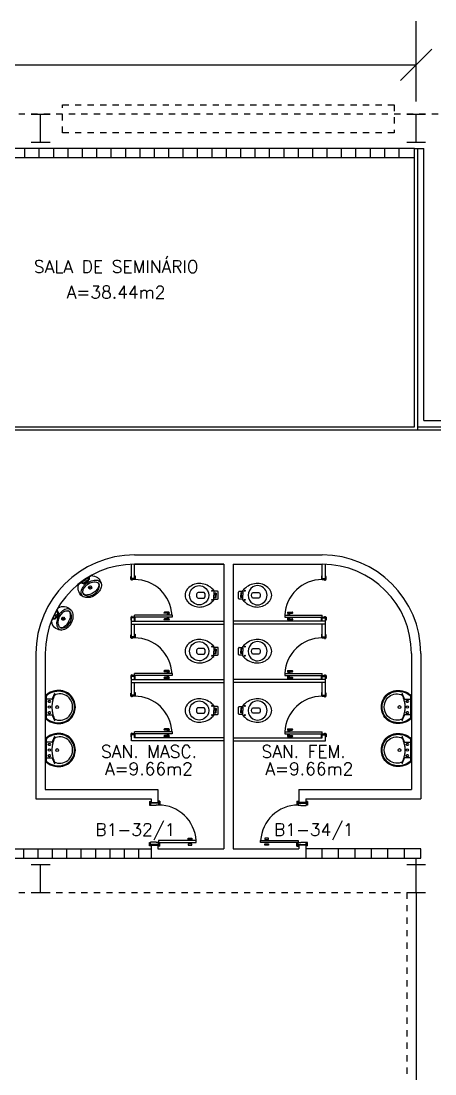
# Model space of a CAD drawing. Extents: x -34.7 to 45.3, y 55.4 to 100.8.
# Drawn here: x 2.77 to 9.39, y 78.12 to 94.96 of the extents above; entities that cross this region are included whole.
import ezdxf

# ---------------------------------------------------------------- set-up
doc = ezdxf.new("R2010")
doc.units = 0
doc.header["$LTSCALE"] = 0.01
doc.header["$MEASUREMENT"] = 0
doc.header["$PDMODE"] = 34
for name, pattern in [('DASHDOT', [1, 0.5, -0.25, 0, -0.25]), ('DASHED', [0.75, 0.5, -0.25]), ('HIDDEN', [0.375, 0.25, -0.125])]:
    doc.linetypes.add(name, pattern=pattern)
doc.layers.get('0').update_dxf_attribs({"linetype": 'CONTINUOUS'})
doc.layers.get('Defpoints').update_dxf_attribs({"linetype": 'CONTINUOUS'})
for name, color, linetype in [('1', 1, 'CONTINUOUS'), ('2', 2, 'CONTINUOUS'), ('3', 2, 'CONTINUOUS'), ('6', 2, 'CONTINUOUS'), ('ALV', 2, 'CONTINUOUS'), ('AREA', 2, 'CONTINUOUS'), ('ENDEREÇO_NOVO', 2, 'CONTINUOUS'), ('MACANETA', 2, 'CONTINUOUS'), ('MARCO', 2, 'CONTINUOUS'), ('MOB-WC', 2, 'CONTINUOUS'), ('PC', 2, 'CONTINUOUS'), ('PORTA', 2, 'CONTINUOUS'), ('PROJ', 1, 'HIDDEN'), ('TEXTO', 2, 'CONTINUOUS')]:
    doc.layers.add(name, color=color, linetype=linetype)
doc.styles.add('UNB-100', font='simplex.shx', dxfattribs={"height": 0.2})
doc.styles.add('UNB1-100', font='simplex.shx', dxfattribs={"height": 0.3})
doc.dimstyles.new('1-600', dxfattribs={"dimtxt": 0.3, "dimasz": 0.5, "dimexe": 0.7, "dimexo": 0.2, "dimgap": 0.2, "dimtad": 1, "dimdec": 0, "dimzin": 4, "dimdsep": 46, "dimlunit": 6, "dimtxsty": 'UNB1-100', "dimblk": 'OBLIQUE', "dimcen": 0, "dimclrd": 2, "dimclre": 2, "dimclrt": 2, "dimadec": 0, "dimazin": 0, "dimtfac": 1, "dimtdec": 0, "dimtmove": 2, "dimatfit": 3, "dimldrblk": 'NONE', "dimfxl": 0, "dimtolj": 1, "dimtzin": 0, "dimarcsym": 0})

# ---------------------------------------------------------------- blocks, each defined once
blk = doc.blocks.new('PILAR')
at = {"layer": 'ALV'}
for p, q in [((-0.15, 0.225), (0.15, 0.225)), ((0, 0.225), (0, -0.225)), ((-0.15, -0.225), (0.15, -0.225))]:
    blk.add_line(p, q, dxfattribs=at)
blk = doc.blocks.new('MACANETA')
at = {"layer": 'MACANETA'}
for p, q in [((-0.077, 0.052), (-0.077, 0.12)), ((-0.059, 0.052), (-0.059, 0.12)), ((-0.059, 0.075), (-0.036, 0.075)), ((-0.059, 0.052), (-0.036, 0.052)), ((-0.036, 0.044), (-0.036, 0.084)), ((-0.036, 0.084), (-0.03, 0.084)), ((-0.036, 0.044), (-0.03, 0.044)), ((0.006, 0.084), (0, 0.084)), ((0.006, 0.044), (0, 0.044)), ((0.006, 0.044), (0.006, 0.084)), ((0.029, 0.075), (0.006, 0.075)), ((0.029, 0.052), (0.006, 0.052)), ((0.029, 0.052), (0.029, 0.12)), ((0.047, 0.052), (0.047, 0.12))]:
    blk.add_line(p, q, dxfattribs=at)
for centre, start, end in [((-0.068, 0.12), 90, 180), ((-0.068, 0.052), 180, 270), ((-0.068, 0.12), 0, 90), ((-0.068, 0.052), 270, 0), ((0.038, 0.12), 90, 180), ((0.038, 0.052), 180, 270), ((0.038, 0.12), 0, 90), ((0.038, 0.052), 270, 0)]:
    blk.add_arc(centre, 0.00874, start, end, dxfattribs=at)
blk = doc.blocks.new('_Oblique')
at = {"color": 0, "linetype": 'ByBlock', "lineweight": -2}
blk.add_line((-0.5, -0.5), (0.5, 0.5), dxfattribs=at)
blk = doc.blocks.new('*D17')
at = {"layer": 'AREA', "color": 2, "lineweight": -2}
for p, q in [((-14.915, 93.673), (-14.915, 94.962)), ((9.085, 93.673), (9.085, 94.962)), ((-14.915, 94.262), (9.085, 94.262))]:
    blk.add_line(p, q, dxfattribs=at)
at = {"layer": 'Defpoints', "color": 0}
for p in [(9.085, 94.262), (-14.915, 93.473), (9.085, 93.473)]:
    blk.add_point(p, dxfattribs=at)
at = {"layer": 'AREA', "color": 2, "lineweight": -2, "xscale": 0.5, "yscale": 0.5, "zscale": 0.5, "rotation": 180}
blk.add_blockref('_Oblique', (-14.915, 94.262), dxfattribs=at)
at = {"layer": 'AREA', "color": 2, "lineweight": -2, "xscale": 0.5, "yscale": 0.5, "zscale": 0.5}
blk.add_blockref('_Oblique', (9.085, 94.262), dxfattribs=at)
at = {"layer": 'AREA', "color": 2, "insert": (-2.915, 94.612), "char_height": 0.3, "attachment_point": 5, "style": 'UNB1-100'}
blk.add_mtext('\\A1;CIFMC', dxfattribs=at)
blk = doc.blocks.new('_NONE')
at = {"color": 0, "linetype": 'ByBlock'}
blk.add_circle((0, 0), 0.25, dxfattribs=at)

msp = doc.modelspace()

# ---------------------------------------------------------------- linework, layer by layer
msp.add_line((6.01, 84.881), (6.01, 84.881))
at = {"color": 1}
for points in [[(3.64, 83.99, 0.108162), (3.616, 84.102, 0.130345), (3.54, 84.2, 0.098496), (3.44, 84.247, 0.106524), (3.31, 84.25, 0.056129), (3.24, 84.227, 0.077465), (3.165, 84.175, 0.260144), (3.16, 84.165), (3.16, 83.99), (3.16, 83.815, 0.260144), (3.165, 83.805, 0.077465), (3.24, 83.754, 0.056129), (3.31, 83.731, 0.106524), (3.44, 83.734, 0.098496), (3.54, 83.781, 0.130345), (3.616, 83.879, 0.108162)], [(3.595, 83.99, 0.185962), (3.54, 84.137, 0.148743), (3.44, 84.196, 0.142138), (3.328, 84.19, 0.114165), (3.313, 84.182, 0.094603), (3.303, 84.169, 0.04407), (3.294, 84.147, 0.029789), (3.279, 84.1, 0.032251), (3.268, 84.04, 0.033186), (3.265, 83.99, 0.033186), (3.268, 83.94, 0.032251), (3.279, 83.88, 0.029789), (3.294, 83.833, 0.04407), (3.303, 83.811, 0.094603), (3.313, 83.798, 0.114165), (3.328, 83.79, 0.142138), (3.44, 83.785, 0.148743), (3.54, 83.844, 0.185962)], [(8.53, 83.99, -0.108162), (8.554, 84.102, -0.130345), (8.63, 84.2, -0.098496), (8.73, 84.247, -0.106524), (8.86, 84.25, -0.056129), (8.93, 84.227, -0.077465), (9.006, 84.175, -0.260144), (9.01, 84.165), (9.01, 83.99), (9.01, 83.815, -0.260144), (9.006, 83.805, -0.077465), (8.93, 83.754, -0.056129), (8.86, 83.731, -0.106524), (8.73, 83.734, -0.098496), (8.63, 83.781, -0.130345), (8.554, 83.879, -0.108162)], [(8.575, 83.99, -0.185962), (8.63, 84.137, -0.148743), (8.73, 84.196, -0.142138), (8.842, 84.19, -0.114165), (8.858, 84.182, -0.094603), (8.868, 84.169, -0.04407), (8.876, 84.147, -0.029789), (8.891, 84.1, -0.032251), (8.902, 84.04, -0.033186), (8.905, 83.99, -0.033186), (8.902, 83.94, -0.032251), (8.891, 83.88, -0.029789), (8.876, 83.833, -0.04407), (8.868, 83.811, -0.094603), (8.858, 83.798, -0.114165), (8.842, 83.79, -0.142138), (8.73, 83.785, -0.148743), (8.63, 83.844, -0.185962)], [(3.64, 83.302, 0.108162), (3.616, 83.414, 0.130345), (3.54, 83.512, 0.098496), (3.44, 83.559, 0.106524), (3.31, 83.562, 0.056129), (3.24, 83.539, 0.077465), (3.165, 83.487, 0.260144), (3.16, 83.477), (3.16, 83.302), (3.16, 83.127, 0.260144), (3.165, 83.117, 0.077465), (3.24, 83.066, 0.056129), (3.31, 83.043, 0.106524), (3.44, 83.046, 0.098496), (3.54, 83.093, 0.130345), (3.616, 83.191, 0.108162)], [(8.53, 83.302, -0.108162), (8.554, 83.414, -0.130345), (8.63, 83.512, -0.098496), (8.73, 83.559, -0.106524), (8.86, 83.562, -0.056129), (8.93, 83.539, -0.077465), (9.006, 83.487, -0.260144), (9.01, 83.477), (9.01, 83.302), (9.01, 83.127, -0.260144), (9.006, 83.117, -0.077465), (8.93, 83.066, -0.056129), (8.86, 83.043, -0.106524), (8.73, 83.046, -0.098496), (8.63, 83.093, -0.130345), (8.554, 83.191, -0.108162)], [(3.595, 83.302, 0.185962), (3.54, 83.449, 0.148743), (3.44, 83.508, 0.142138), (3.328, 83.502, 0.114165), (3.313, 83.494, 0.094603), (3.303, 83.481, 0.04407), (3.294, 83.459, 0.029789), (3.279, 83.412, 0.032251), (3.268, 83.352, 0.033186), (3.265, 83.302, 0.033186), (3.268, 83.252, 0.032251), (3.279, 83.192, 0.029789), (3.294, 83.145, 0.04407), (3.303, 83.123, 0.094603), (3.313, 83.11, 0.114165), (3.328, 83.102, 0.142138), (3.44, 83.097, 0.148743), (3.54, 83.156, 0.185962)], [(8.575, 83.302, -0.185962), (8.63, 83.449, -0.148743), (8.73, 83.508, -0.142138), (8.842, 83.502, -0.114165), (8.858, 83.494, -0.094603), (8.868, 83.481, -0.04407), (8.876, 83.459, -0.029789), (8.891, 83.412, -0.032251), (8.902, 83.352, -0.033186), (8.905, 83.302, -0.033186), (8.902, 83.252, -0.032251), (8.891, 83.192, -0.029789), (8.876, 83.145, -0.04407), (8.868, 83.123, -0.094603), (8.858, 83.11, -0.114165), (8.842, 83.102, -0.142138), (8.73, 83.097, -0.148743), (8.63, 83.156, -0.185962)]]:
    msp.add_lwpolyline(points, format="xyb", close=True, dxfattribs=at)
at = {"color": 1, "linetype": 'HIDDEN'}
for centre in [(3.225, 84.08), (8.945, 84.08), (3.225, 83.9), (8.945, 83.9), (3.225, 83.392), (8.945, 83.392), (3.225, 83.212), (8.945, 83.212)]:
    msp.add_circle(centre, 0.0175, dxfattribs=at)
at = {"color": 1}
for centre in [(3.225, 83.99), (8.945, 83.99), (3.225, 83.302), (8.945, 83.302)]:
    msp.add_circle(centre, 0.0175, dxfattribs=at)
at = {"layer": '1'}
for p, q in [((9.11, 92.923), (9.21, 92.923)), ((9.21, 88.573), (9.21, 92.923)), ((9.21, 88.573), (14.96, 88.573)), ((9.085, 81.473), (9.085, 81.573))]:
    msp.add_line(p, q, dxfattribs=at)
at = {"layer": '2'}
for p, q in [((9.11, 88.473), (15.06, 88.473)), ((9.11, 88.423), (15.06, 88.423)), ((9.085, 81.023), (9.085, 75.098))]:
    msp.add_line(p, q, dxfattribs=at)
at = {"layer": '3'}
for p, q in [((9.06, 92.923), (0.01, 92.923)), ((2.834, 92.773), (2.834, 92.923)), ((3.064, 92.773), (3.064, 92.923)), ((3.294, 92.773), (3.294, 92.923)), ((3.524, 92.773), (3.524, 92.923)), ((3.754, 92.773), (3.754, 92.923)), ((3.984, 92.773), (3.984, 92.923)), ((4.214, 92.773), (4.214, 92.923)), ((4.444, 92.773), (4.444, 92.923)), ((4.674, 92.773), (4.674, 92.923)), ((4.904, 92.773), (4.904, 92.923)), ((5.134, 92.773), (5.134, 92.923)), ((5.364, 92.773), (5.364, 92.923)), ((5.594, 92.773), (5.594, 92.923)), ((5.824, 92.773), (5.824, 92.923)), ((6.054, 92.773), (6.054, 92.923)), ((6.284, 92.773), (6.284, 92.923)), ((6.514, 92.773), (6.514, 92.923)), ((6.744, 92.773), (6.744, 92.923)), ((6.974, 92.773), (6.974, 92.923)), ((7.204, 92.773), (7.204, 92.923)), ((7.434, 92.773), (7.434, 92.923)), ((7.664, 92.773), (7.664, 92.923)), ((7.894, 92.773), (7.894, 92.923)), ((8.124, 92.773), (8.124, 92.923)), ((8.354, 92.773), (8.354, 92.923)), ((8.584, 92.773), (8.584, 92.923)), ((8.814, 92.773), (8.814, 92.923)), ((9.06, 88.473), (9.06, 92.923)), ((9.06, 92.923), (9.11, 92.923)), ((9.11, 88.473), (9.11, 92.923)), ((9.06, 92.773), (0.16, 92.773)), ((9.11, 88.423), (9.11, 91.898)), ((9.06, 88.473), (9.06, 91.402)), ((1.14, 88.473), (9.06, 88.473)), ((1.14, 88.423), (9.11, 88.423)), ((4.535, 86.045), (4.535, 86.273)), ((4.585, 86.045), (4.585, 86.273)), ((7.585, 86.045), (7.585, 86.273)), ((7.635, 86.045), (7.635, 86.273)), ((4.535, 85.111), (4.535, 85.415)), ((7.635, 85.111), (7.635, 85.415)), ((4.535, 85.365), (6.01, 85.365)), ((4.535, 85.315), (6.01, 85.315)), ((4.585, 85.111), (4.585, 85.315)), ((7.635, 85.365), (6.16, 85.365)), ((7.635, 85.315), (6.16, 85.315)), ((7.585, 85.111), (7.585, 85.315)), ((4.535, 84.178), (4.535, 84.481)), ((4.535, 84.431), (6.01, 84.431)), ((4.535, 84.381), (6.01, 84.381)), ((4.585, 84.178), (4.585, 84.381)), ((7.635, 84.431), (6.16, 84.431)), ((7.635, 84.381), (6.16, 84.381)), ((7.585, 84.178), (7.585, 84.381)), ((7.635, 84.178), (7.635, 84.481)), ((4.823, 82.478), (4.843, 82.478)), ((4.823, 82.478), (4.823, 82.423)), ((4.823, 82.423), (4.843, 82.423)), ((4.843, 82.478), (4.843, 82.418)), ((4.843, 82.478), (4.843, 82.418)), ((4.97, 82.453), (4.843, 82.453)), ((4.885, 82.418), (4.843, 82.418)), ((4.93, 82.418), (4.885, 82.418)), ((4.97, 82.423), (4.93, 82.423)), ((4.93, 82.423), (4.93, 82.418)), ((4.97, 82.483), (4.97, 82.423)), ((4.99, 82.483), (4.97, 82.483)), ((4.99, 82.428), (4.97, 82.428)), ((4.99, 82.483), (4.99, 82.428)), ((7.18, 82.483), (7.18, 82.428)), ((7.18, 82.483), (7.2, 82.483)), ((7.18, 82.428), (7.2, 82.428)), ((7.2, 82.483), (7.2, 82.423)), ((7.2, 82.453), (7.327, 82.453)), ((7.2, 82.423), (7.24, 82.423)), ((7.24, 82.423), (7.24, 82.418)), ((7.24, 82.418), (7.285, 82.418)), ((7.285, 82.418), (7.327, 82.418)), ((7.327, 82.478), (7.327, 82.418)), ((7.327, 82.478), (7.327, 82.418)), ((7.347, 82.478), (7.327, 82.478)), ((7.347, 82.423), (7.327, 82.423)), ((7.347, 82.478), (7.347, 82.423)), ((5.57, 81.853), (4.97, 81.853)), ((4.97, 81.853), (4.97, 81.823)), ((5.445, 81.895), (5.5, 81.895)), ((5.445, 81.872), (5.445, 81.895)), ((5.5, 81.872), (5.445, 81.872)), ((5.5, 81.895), (5.5, 81.872)), ((5.57, 81.823), (5.57, 81.853)), ((6.6, 81.853), (7.2, 81.853)), ((6.6, 81.823), (6.6, 81.853)), ((6.67, 81.895), (6.67, 81.872)), ((6.725, 81.895), (6.67, 81.895)), ((6.67, 81.872), (6.725, 81.872)), ((6.725, 81.872), (6.725, 81.895)), ((7.2, 81.853), (7.2, 81.823)), ((-32.84, 81.723), (4.85, 81.723)), ((2.81, 81.723), (2.81, 81.573)), ((3.04, 81.723), (3.04, 81.573)), ((3.27, 81.723), (3.27, 81.573)), ((3.5, 81.723), (3.5, 81.573)), ((3.73, 81.723), (3.73, 81.573)), ((3.96, 81.723), (3.96, 81.573)), ((4.19, 81.723), (4.19, 81.573)), ((4.42, 81.723), (4.42, 81.573)), ((4.65, 81.723), (4.65, 81.573)), ((4.823, 81.768), (4.823, 81.823)), ((4.823, 81.823), (4.843, 81.823)), ((4.843, 81.768), (4.823, 81.768)), ((4.843, 81.768), (4.843, 81.828)), ((4.885, 81.828), (4.843, 81.828)), ((4.97, 81.793), (4.843, 81.793)), ((4.93, 81.828), (4.885, 81.828)), ((4.93, 81.823), (4.93, 81.828)), ((4.97, 81.823), (4.93, 81.823)), ((4.97, 81.823), (5.57, 81.823)), ((4.97, 81.763), (4.97, 81.823)), ((4.99, 81.818), (4.97, 81.818)), ((4.99, 81.763), (4.97, 81.763)), ((4.99, 81.763), (4.99, 81.818)), ((5.445, 81.804), (5.445, 81.781)), ((5.5, 81.804), (5.445, 81.804)), ((5.445, 81.781), (5.5, 81.781)), ((5.5, 81.781), (5.5, 81.804)), ((7.2, 81.823), (6.6, 81.823)), ((6.67, 81.781), (6.67, 81.804)), ((6.67, 81.804), (6.725, 81.804)), ((6.725, 81.781), (6.67, 81.781)), ((6.725, 81.804), (6.725, 81.781)), ((7.18, 81.818), (7.2, 81.818)), ((7.18, 81.763), (7.18, 81.818)), ((7.18, 81.763), (7.2, 81.763)), ((7.2, 81.763), (7.2, 81.823)), ((7.2, 81.823), (7.24, 81.823)), ((7.2, 81.793), (7.327, 81.793)), ((7.24, 81.823), (7.24, 81.828)), ((7.24, 81.828), (7.285, 81.828)), ((7.285, 81.828), (7.327, 81.828)), ((9.16, 81.723), (7.32, 81.723)), ((7.327, 81.768), (7.327, 81.828)), ((7.347, 81.823), (7.327, 81.823)), ((7.347, 81.768), (7.327, 81.768)), ((7.347, 81.768), (7.347, 81.823)), ((7.583, 81.573), (7.583, 81.723)), ((7.846, 81.573), (7.846, 81.723)), ((8.109, 81.573), (8.109, 81.723)), ((8.372, 81.573), (8.372, 81.723)), ((8.634, 81.573), (8.634, 81.723)), ((8.897, 81.573), (8.897, 81.723)), ((9.16, 81.573), (9.16, 81.723)), ((-32.84, 81.573), (4.85, 81.573)), ((7.32, 81.573), (9.16, 81.573))]:
    msp.add_line(p, q, dxfattribs=at)
at = {"layer": '3', "color": 2}
for p, q in [((4.585, 86.045), (4.535, 86.045)), ((7.585, 86.045), (7.635, 86.045)), ((4.585, 85.415), (4.535, 85.415)), ((4.585, 85.365), (4.585, 85.415)), ((7.585, 85.365), (7.585, 85.415)), ((7.585, 85.415), (7.635, 85.415)), ((4.585, 85.111), (4.535, 85.111)), ((7.585, 85.111), (7.635, 85.111)), ((4.585, 84.481), (4.535, 84.481)), ((4.585, 84.431), (4.585, 84.481)), ((7.585, 84.431), (7.585, 84.481)), ((7.585, 84.481), (7.635, 84.481)), ((4.585, 84.178), (4.535, 84.178)), ((7.585, 84.178), (7.635, 84.178)), ((4.585, 83.548), (4.535, 83.548)), ((4.535, 83.448), (4.535, 83.548)), ((4.585, 83.498), (4.585, 83.548)), ((7.585, 83.498), (7.585, 83.548)), ((7.585, 83.548), (7.635, 83.548)), ((7.635, 83.448), (7.635, 83.548))]:
    msp.add_line(p, q, dxfattribs=at)
at = {"layer": '3', "color": 1}
for p, q in [((3.264, 84.116), (3.175, 84.116)), ((8.906, 84.116), (8.995, 84.116)), ((3.175, 83.865), (3.264, 83.865)), ((8.995, 83.865), (8.906, 83.865)), ((3.264, 83.428), (3.175, 83.428)), ((8.906, 83.428), (8.995, 83.428)), ((3.175, 83.177), (3.264, 83.177)), ((8.995, 83.177), (8.906, 83.177))]:
    msp.add_line(p, q, dxfattribs=at)
for points in [[(3.627, 83.99, 0.108329), (3.604, 84.096, 0.130418), (3.532, 84.189, 0.098355), (3.437, 84.234, 0.106392), (3.313, 84.237, 0.055971), (3.246, 84.215, 0.069473), (3.18, 84.172, 0.21084), (3.175, 84.16), (3.175, 83.99), (3.175, 83.82, 0.21084), (3.18, 83.809, 0.069473), (3.246, 83.765, 0.055971), (3.313, 83.743, 0.106392), (3.437, 83.746, 0.098355), (3.532, 83.791, 0.130418), (3.604, 83.884, 0.108329), (3.627, 83.99)], [(8.543, 83.99, -0.108329), (8.566, 84.096, -0.130418), (8.638, 84.189, -0.098355), (8.733, 84.234, -0.106392), (8.858, 84.237, -0.055971), (8.925, 84.215, -0.069473), (8.99, 84.172, -0.21084), (8.995, 84.16), (8.995, 83.99), (8.995, 83.82, -0.21084), (8.99, 83.809, -0.069473), (8.925, 83.765, -0.055971), (8.858, 83.743, -0.106392), (8.733, 83.746, -0.098355), (8.638, 83.791, -0.130418), (8.566, 83.884, -0.108329), (8.543, 83.99)], [(3.627, 83.302, 0.108329), (3.604, 83.408, 0.130418), (3.532, 83.501, 0.098355), (3.437, 83.546, 0.106392), (3.313, 83.549, 0.055971), (3.246, 83.527, 0.069473), (3.18, 83.484, 0.21084), (3.175, 83.472), (3.175, 83.302), (3.175, 83.132, 0.21084), (3.18, 83.121, 0.069473), (3.246, 83.077, 0.055971), (3.313, 83.055, 0.106392), (3.437, 83.058, 0.098355), (3.532, 83.103, 0.130418), (3.604, 83.196, 0.108329), (3.627, 83.302)], [(8.543, 83.302, -0.108329), (8.566, 83.408, -0.130418), (8.638, 83.501, -0.098355), (8.733, 83.546, -0.106392), (8.858, 83.549, -0.055971), (8.925, 83.527, -0.069473), (8.99, 83.484, -0.21084), (8.995, 83.472), (8.995, 83.302), (8.995, 83.132, -0.21084), (8.99, 83.121, -0.069473), (8.925, 83.077, -0.055971), (8.858, 83.055, -0.106392), (8.733, 83.058, -0.098355), (8.638, 83.103, -0.130418), (8.566, 83.196, -0.108329), (8.543, 83.302)]]:
    msp.add_lwpolyline(points, format="xyb", dxfattribs=at)
for centre in [(3.35, 83.99), (8.82, 83.99), (3.35, 83.302), (8.82, 83.302)]:
    msp.add_circle(centre, 0.0225, dxfattribs=at)
for centre, radius, start, end in [((4.041, 83.826), 0.825, 153.0466, 155.3613), ((3.327, 84.19), 0.0238, 125.9292, 154.4596), ((8.843, 84.19), 0.0238, 25.5404, 54.0708), ((8.129, 83.826), 0.825, 24.6387, 26.9534), ((3.263, 84.126), 0.0107, 275.7666, 338.7082), ((4.103, 83.834), 0.879, 157.5173, 160.8497), ((8.067, 83.834), 0.879, 19.1503, 22.4827), ((8.907, 84.126), 0.0107, 201.2918, 264.2334), ((3.263, 83.854), 0.0107, 21.2918, 84.2334), ((8.907, 83.854), 0.0107, 95.7666, 158.7082), ((4.103, 84.146), 0.879, 199.1503, 202.4827), ((4.041, 84.154), 0.825, 204.6387, 206.9534), ((3.327, 83.79), 0.0238, 205.5404, 234.0708), ((8.843, 83.79), 0.0238, 305.9292, 334.4596), ((8.129, 84.154), 0.825, 333.0466, 335.3613), ((8.067, 84.146), 0.879, 337.5173, 340.8497), ((3.263, 83.438), 0.0107, 275.7666, 338.7082), ((4.103, 83.146), 0.879, 157.5173, 160.8497), ((4.041, 83.138), 0.825, 153.0466, 155.3613), ((3.327, 83.502), 0.0238, 125.9292, 154.4596), ((8.843, 83.502), 0.0238, 25.5404, 54.0708), ((8.129, 83.138), 0.825, 24.6387, 26.9534), ((8.067, 83.146), 0.879, 19.1503, 22.4827), ((8.907, 83.438), 0.0107, 201.2918, 264.2334), ((3.263, 83.166), 0.0107, 21.2918, 84.2334), ((4.103, 83.458), 0.879, 199.1503, 202.4827), ((4.041, 83.466), 0.825, 204.6387, 206.9534), ((3.327, 83.102), 0.0238, 205.5404, 234.0708), ((8.843, 83.102), 0.0238, 305.9292, 334.4596), ((8.129, 83.466), 0.825, 333.0466, 335.3613), ((8.067, 83.458), 0.879, 337.5173, 340.8497), ((8.907, 83.166), 0.0107, 95.7666, 158.7082)]:
    msp.add_arc(centre, radius, start, end, dxfattribs=at)
at = {"layer": '6'}
for p, q in [((4.585, 86.423), (7.585, 86.423)), ((4.585, 86.273), (6.01, 86.273)), ((6.01, 86.273), (4.585, 86.273)), ((6.01, 86.273), (6.01, 81.723)), ((6.16, 86.273), (7.585, 86.273)), ((6.16, 86.273), (6.16, 81.723)), ((3.01, 84.848), (3.01, 82.523)), ((3.16, 84.848), (3.16, 82.673)), ((9.01, 84.848), (9.01, 82.673)), ((9.16, 84.848), (9.16, 82.523)), ((6.01, 83.448), (4.535, 83.448)), ((6.01, 83.498), (4.585, 83.498)), ((6.16, 83.498), (7.585, 83.498)), ((6.16, 83.448), (7.635, 83.448)), ((3.01, 82.523), (4.85, 82.523)), ((3.16, 82.673), (4.96, 82.673)), ((4.85, 82.523), (4.85, 82.463)), ((4.96, 82.673), (4.96, 82.463)), ((7.21, 82.673), (7.21, 82.463)), ((7.21, 82.673), (9.01, 82.673)), ((7.32, 82.523), (7.32, 82.463)), ((7.32, 82.523), (9.16, 82.523)), ((4.85, 82.463), (4.96, 82.463)), ((7.32, 82.463), (7.21, 82.463)), ((4.85, 81.783), (4.96, 81.783)), ((4.85, 81.783), (4.85, 81.723)), ((4.85, 81.723), (4.85, 81.573)), ((4.96, 81.783), (4.96, 81.723)), ((4.96, 81.723), (6.01, 81.723)), ((6.16, 81.723), (7.21, 81.723)), ((7.21, 81.783), (7.21, 81.723)), ((7.32, 81.783), (7.21, 81.783)), ((7.32, 81.783), (7.32, 81.723)), ((7.32, 81.723), (7.32, 81.573)), ((4.85, 81.573), (7.32, 81.573))]:
    msp.add_line(p, q, dxfattribs=at)
for centre, radius, start, end in [((4.585, 84.848), 1.575, 90, 180), ((7.585, 84.848), 1.575, 0, 90), ((4.585, 84.848), 1.425, 90, 180), ((7.585, 84.848), 1.425, 0, 90)]:
    msp.add_arc(centre, radius, start, end, dxfattribs=at)
at = {"layer": 'MARCO', "color": 2}
for p, q in [((4.525, 86.03), (4.525, 86.08)), ((4.525, 86.08), (4.535, 86.08)), ((4.585, 86.09), (4.595, 86.09)), ((4.595, 86.09), (4.595, 86.04)), ((7.585, 86.09), (7.575, 86.09)), ((7.575, 86.09), (7.575, 86.04)), ((7.645, 86.08), (7.635, 86.08)), ((7.645, 86.03), (7.645, 86.08)), ((4.535, 86.03), (4.525, 86.03)), ((4.535, 86.045), (4.535, 86.03)), ((4.535, 86.02), (4.535, 86.03)), ((4.55, 86.02), (4.535, 86.02)), ((4.585, 86.03), (4.55, 86.03)), ((4.55, 86.03), (4.55, 86.02)), ((4.585, 86.045), (4.585, 86.04)), ((4.595, 86.04), (4.585, 86.04)), ((4.585, 86.04), (4.585, 86.03)), ((7.575, 86.04), (7.585, 86.04)), ((7.585, 86.045), (7.585, 86.04)), ((7.585, 86.04), (7.585, 86.03)), ((7.585, 86.03), (7.62, 86.03)), ((7.62, 86.03), (7.62, 86.02)), ((7.62, 86.02), (7.635, 86.02)), ((7.635, 86.045), (7.635, 86.03)), ((7.635, 86.02), (7.635, 86.03)), ((7.635, 86.03), (7.645, 86.03)), ((4.535, 85.43), (4.525, 85.43)), ((4.525, 85.43), (4.525, 85.38)), ((4.525, 85.38), (4.535, 85.38)), ((4.55, 85.44), (4.535, 85.44)), ((4.535, 85.44), (4.535, 85.43)), ((4.535, 85.415), (4.535, 85.43)), ((4.55, 85.43), (4.55, 85.44)), ((4.585, 85.43), (4.55, 85.43)), ((4.585, 85.42), (4.585, 85.43)), ((4.595, 85.42), (4.585, 85.42)), ((4.585, 85.415), (4.585, 85.42)), ((4.595, 85.37), (4.595, 85.42)), ((7.575, 85.37), (7.575, 85.42)), ((7.575, 85.42), (7.585, 85.42)), ((7.585, 85.42), (7.585, 85.43)), ((7.585, 85.43), (7.62, 85.43)), ((7.585, 85.415), (7.585, 85.42)), ((7.62, 85.43), (7.62, 85.44)), ((7.62, 85.44), (7.635, 85.44)), ((7.635, 85.44), (7.635, 85.43)), ((7.635, 85.43), (7.645, 85.43)), ((7.635, 85.415), (7.635, 85.43)), ((7.645, 85.38), (7.635, 85.38)), ((7.645, 85.43), (7.645, 85.38)), ((4.585, 85.37), (4.595, 85.37)), ((7.585, 85.37), (7.575, 85.37)), ((4.525, 85.096), (4.525, 85.146)), ((4.525, 85.146), (4.535, 85.146)), ((4.535, 85.096), (4.525, 85.096)), ((4.535, 85.111), (4.535, 85.096)), ((4.535, 85.086), (4.535, 85.096)), ((4.55, 85.086), (4.535, 85.086)), ((4.585, 85.096), (4.55, 85.096)), ((4.55, 85.096), (4.55, 85.086)), ((4.585, 85.156), (4.595, 85.156)), ((4.585, 85.111), (4.585, 85.106)), ((4.595, 85.106), (4.585, 85.106)), ((4.585, 85.106), (4.585, 85.096)), ((4.595, 85.156), (4.595, 85.106)), ((7.585, 85.156), (7.575, 85.156)), ((7.575, 85.156), (7.575, 85.106)), ((7.575, 85.106), (7.585, 85.106)), ((7.585, 85.111), (7.585, 85.106)), ((7.585, 85.106), (7.585, 85.096)), ((7.585, 85.096), (7.62, 85.096)), ((7.62, 85.096), (7.62, 85.086)), ((7.62, 85.086), (7.635, 85.086)), ((7.645, 85.146), (7.635, 85.146)), ((7.635, 85.111), (7.635, 85.096)), ((7.635, 85.086), (7.635, 85.096)), ((7.635, 85.096), (7.645, 85.096)), ((7.645, 85.096), (7.645, 85.146)), ((4.535, 84.496), (4.525, 84.496)), ((4.525, 84.496), (4.525, 84.446)), ((4.525, 84.446), (4.535, 84.446)), ((4.55, 84.506), (4.535, 84.506)), ((4.535, 84.506), (4.535, 84.496)), ((4.535, 84.481), (4.535, 84.496)), ((4.55, 84.496), (4.55, 84.506)), ((4.585, 84.496), (4.55, 84.496)), ((4.585, 84.486), (4.585, 84.496)), ((4.595, 84.486), (4.585, 84.486)), ((4.585, 84.481), (4.585, 84.486)), ((4.585, 84.436), (4.595, 84.436)), ((4.595, 84.436), (4.595, 84.486)), ((7.575, 84.436), (7.575, 84.486)), ((7.575, 84.486), (7.585, 84.486)), ((7.585, 84.436), (7.575, 84.436)), ((7.585, 84.486), (7.585, 84.496)), ((7.585, 84.496), (7.62, 84.496)), ((7.585, 84.481), (7.585, 84.486)), ((7.62, 84.496), (7.62, 84.506)), ((7.62, 84.506), (7.635, 84.506)), ((7.635, 84.506), (7.635, 84.496)), ((7.635, 84.496), (7.645, 84.496)), ((7.635, 84.481), (7.635, 84.496)), ((7.645, 84.446), (7.635, 84.446)), ((7.645, 84.496), (7.645, 84.446)), ((4.525, 84.163), (4.525, 84.213)), ((4.525, 84.213), (4.535, 84.213)), ((4.585, 84.223), (4.595, 84.223)), ((4.595, 84.223), (4.595, 84.173)), ((7.585, 84.223), (7.575, 84.223)), ((7.575, 84.223), (7.575, 84.173)), ((7.645, 84.213), (7.635, 84.213)), ((7.645, 84.163), (7.645, 84.213)), ((4.535, 84.163), (4.525, 84.163)), ((4.535, 84.178), (4.535, 84.163)), ((4.535, 84.153), (4.535, 84.163)), ((4.55, 84.153), (4.535, 84.153)), ((4.585, 84.163), (4.55, 84.163)), ((4.55, 84.163), (4.55, 84.153)), ((4.585, 84.178), (4.585, 84.173)), ((4.595, 84.173), (4.585, 84.173)), ((4.585, 84.173), (4.585, 84.163)), ((7.575, 84.173), (7.585, 84.173)), ((7.585, 84.178), (7.585, 84.173)), ((7.585, 84.173), (7.585, 84.163)), ((7.585, 84.163), (7.62, 84.163)), ((7.62, 84.163), (7.62, 84.153)), ((7.62, 84.153), (7.635, 84.153)), ((7.635, 84.178), (7.635, 84.163)), ((7.635, 84.153), (7.635, 84.163)), ((7.635, 84.163), (7.645, 84.163)), ((4.535, 83.563), (4.525, 83.563)), ((4.525, 83.563), (4.525, 83.513)), ((4.55, 83.573), (4.535, 83.573)), ((4.535, 83.573), (4.535, 83.563)), ((4.535, 83.548), (4.535, 83.563)), ((4.55, 83.563), (4.55, 83.573)), ((4.585, 83.563), (4.55, 83.563)), ((4.585, 83.553), (4.585, 83.563)), ((4.595, 83.553), (4.585, 83.553)), ((4.585, 83.548), (4.585, 83.553)), ((4.595, 83.503), (4.595, 83.553)), ((7.575, 83.503), (7.575, 83.553)), ((7.575, 83.553), (7.585, 83.553)), ((7.585, 83.553), (7.585, 83.563)), ((7.585, 83.563), (7.62, 83.563)), ((7.585, 83.548), (7.585, 83.553)), ((7.62, 83.563), (7.62, 83.573)), ((7.62, 83.573), (7.635, 83.573)), ((7.635, 83.573), (7.635, 83.563)), ((7.635, 83.563), (7.645, 83.563)), ((7.635, 83.548), (7.635, 83.563)), ((7.645, 83.563), (7.645, 83.513)), ((4.525, 83.513), (4.535, 83.513)), ((4.585, 83.503), (4.595, 83.503)), ((7.585, 83.503), (7.575, 83.503)), ((7.645, 83.513), (7.635, 83.513))]:
    msp.add_line(p, q, dxfattribs=at)
at = {"layer": 'MOB-WC', "color": 1}
for p, q in [((5.854, 85.848), (5.854, 85.853)), ((5.854, 85.841), (5.854, 85.848)), ((5.912, 85.841), (5.854, 85.841)), ((5.854, 85.709), (5.854, 85.716)), ((5.854, 85.716), (5.912, 85.716)), ((5.924, 85.778), (5.924, 85.83)), ((5.924, 85.727), (5.924, 85.778)), ((6.247, 85.778), (6.247, 85.83)), ((6.247, 85.727), (6.247, 85.778)), ((6.259, 85.841), (6.317, 85.841)), ((6.317, 85.716), (6.259, 85.716)), ((6.317, 85.848), (6.317, 85.853)), ((6.317, 85.841), (6.317, 85.848)), ((6.317, 85.709), (6.317, 85.716)), ((5.854, 85.704), (5.854, 85.709)), ((6.317, 85.704), (6.317, 85.709)), ((5.854, 84.952), (5.854, 84.957)), ((5.854, 84.945), (5.854, 84.952)), ((5.912, 84.945), (5.854, 84.945)), ((5.924, 84.883), (5.924, 84.934)), ((5.924, 84.831), (5.924, 84.883)), ((6.247, 84.883), (6.247, 84.934)), ((6.247, 84.831), (6.247, 84.883)), ((6.259, 84.945), (6.317, 84.945)), ((6.317, 84.952), (6.317, 84.957)), ((6.317, 84.945), (6.317, 84.952)), ((5.854, 84.82), (5.912, 84.82)), ((5.854, 84.813), (5.854, 84.82)), ((5.854, 84.808), (5.854, 84.813)), ((6.317, 84.82), (6.259, 84.82)), ((6.317, 84.813), (6.317, 84.82)), ((6.317, 84.808), (6.317, 84.813)), ((5.854, 84.004), (5.854, 84.009)), ((5.854, 83.997), (5.854, 84.004)), ((5.912, 83.997), (5.854, 83.997)), ((5.854, 83.872), (5.912, 83.872)), ((5.854, 83.866), (5.854, 83.872)), ((5.854, 83.86), (5.854, 83.866)), ((5.924, 83.935), (5.924, 83.986)), ((5.924, 83.883), (5.924, 83.935)), ((6.247, 83.935), (6.247, 83.986)), ((6.247, 83.883), (6.247, 83.935)), ((6.259, 83.997), (6.317, 83.997)), ((6.317, 83.872), (6.259, 83.872)), ((6.317, 84.004), (6.317, 84.009)), ((6.317, 83.997), (6.317, 84.004)), ((6.317, 83.866), (6.317, 83.872)), ((6.317, 83.86), (6.317, 83.866))]:
    msp.add_line(p, q, dxfattribs=at)
for points in [[(5.772, 85.778, -0.268395), (5.694, 85.645, -0.179674), (5.594, 85.627, -0.170707), (5.503, 85.678, -0.179561), (5.466, 85.778, -0.179561), (5.503, 85.878, -0.170707), (5.594, 85.929, -0.179674), (5.694, 85.912, -0.268395)], [(6.399, 85.778, 0.268395), (6.477, 85.645, 0.179674), (6.577, 85.627, 0.170707), (6.667, 85.678, 0.179561), (6.704, 85.778, 0.179561), (6.667, 85.878, 0.170707), (6.577, 85.929, 0.179674), (6.477, 85.912, 0.268395)], [(5.581, 85.808, 0.183333), (5.581, 85.748, 0.302776), (5.604, 85.734), (5.7, 85.734, 0.370787), (5.7, 85.823), (5.604, 85.823, 0.302776)], [(6.589, 85.808, -0.183333), (6.589, 85.748, -0.302776), (6.567, 85.734), (6.471, 85.734, -0.370787), (6.471, 85.823), (6.567, 85.823, -0.302776)], [(5.772, 84.883, -0.268395), (5.694, 84.749, -0.179674), (5.594, 84.732, -0.170707), (5.503, 84.783, -0.179561), (5.466, 84.883, -0.179561), (5.503, 84.983, -0.170707), (5.594, 85.034, -0.179674), (5.694, 85.016, -0.268395)], [(5.581, 84.913, 0.183333), (5.581, 84.853, 0.302776), (5.604, 84.838), (5.7, 84.838, 0.370787), (5.7, 84.927), (5.604, 84.927, 0.302776)], [(6.399, 84.883, 0.268395), (6.477, 84.749, 0.179674), (6.577, 84.732, 0.170707), (6.667, 84.783, 0.179561), (6.704, 84.883, 0.179561), (6.667, 84.983, 0.170707), (6.577, 85.034, 0.179674), (6.477, 85.016, 0.268395)], [(6.589, 84.913, -0.183333), (6.589, 84.853, -0.302776), (6.567, 84.838), (6.471, 84.838, -0.370787), (6.471, 84.927), (6.567, 84.927, -0.302776)], [(5.772, 83.935, -0.268395), (5.694, 83.801, -0.179674), (5.594, 83.784, -0.170707), (5.503, 83.835, -0.179561), (5.466, 83.935, -0.179561), (5.503, 84.035, -0.170707), (5.594, 84.086, -0.179674), (5.694, 84.068, -0.268395)], [(6.399, 83.935, 0.268395), (6.477, 83.801, 0.179674), (6.577, 83.784, 0.170707), (6.667, 83.835, 0.179561), (6.704, 83.935, 0.179561), (6.667, 84.035, 0.170707), (6.577, 84.086, 0.179674), (6.477, 84.068, 0.268395)], [(5.581, 83.965, 0.183333), (5.581, 83.905, 0.302776), (5.604, 83.89), (5.7, 83.89, 0.370787), (5.7, 83.979), (5.604, 83.979, 0.302776)], [(6.589, 83.965, -0.183333), (6.589, 83.905, -0.302776), (6.567, 83.89), (6.471, 83.89, -0.370787), (6.471, 83.979), (6.567, 83.979, -0.302776)]]:
    msp.add_lwpolyline(points, format="xyb", close=True, dxfattribs=at)
for points in [[(5.854, 85.841), (5.854, 85.778)], [(5.854, 85.716), (5.854, 85.778)], [(5.877, 85.743), (5.877, 85.778), (5.877, 85.814)], [(6.293, 85.743), (6.293, 85.778), (6.293, 85.814)], [(6.317, 85.841), (6.317, 85.778)], [(6.317, 85.716), (6.317, 85.778)], [(5.854, 84.945), (5.854, 84.883)], [(5.854, 84.82), (5.854, 84.883)], [(5.877, 84.847), (5.877, 84.883), (5.877, 84.918)], [(6.293, 84.847), (6.293, 84.883), (6.293, 84.918)], [(6.317, 84.945), (6.317, 84.883)], [(6.317, 84.82), (6.317, 84.883)], [(5.854, 83.997), (5.854, 83.935)], [(5.854, 83.872), (5.854, 83.935)], [(5.877, 83.899), (5.877, 83.935), (5.877, 83.97)], [(6.293, 83.899), (6.293, 83.935), (6.293, 83.97)], [(6.317, 83.997), (6.317, 83.935)], [(6.317, 83.872), (6.317, 83.935)]]:
    msp.add_lwpolyline(points, dxfattribs=at)
for points in [[(5.854, 85.822, 0.380199), (5.862, 85.814), (5.873, 85.814, 0.087349), (5.877, 85.815, -0.172037), (5.885, 85.815, -0.102747), (5.887, 85.814, -0.167994), (5.889, 85.81), (5.889, 85.778)], [(5.854, 85.735, -0.380199), (5.862, 85.742), (5.873, 85.742, -0.087349), (5.877, 85.741, 0.172037), (5.885, 85.741, 0.102747), (5.887, 85.743, 0.167994), (5.889, 85.747), (5.889, 85.778)], [(6.317, 85.822, -0.380199), (6.309, 85.814), (6.298, 85.814, -0.087349), (6.294, 85.815, 0.172037), (6.285, 85.815, 0.102747), (6.283, 85.814, 0.167994), (6.282, 85.81), (6.282, 85.778)], [(6.317, 85.735, 0.380199), (6.309, 85.742), (6.298, 85.742, 0.087349), (6.294, 85.741, -0.172037), (6.285, 85.741, -0.102747), (6.283, 85.743, -0.167994), (6.282, 85.747), (6.282, 85.778)], [(5.854, 84.926, 0.380199), (5.862, 84.919), (5.873, 84.919, 0.087349), (5.877, 84.92, -0.172037), (5.885, 84.92, -0.102747), (5.887, 84.918, -0.167994), (5.889, 84.914), (5.889, 84.883)], [(5.854, 84.839, -0.380199), (5.862, 84.847), (5.873, 84.847, -0.087349), (5.877, 84.846, 0.172037), (5.885, 84.846, 0.102747), (5.887, 84.847, 0.167994), (5.889, 84.851), (5.889, 84.883)], [(6.317, 84.926, -0.380199), (6.309, 84.919), (6.298, 84.919, -0.087349), (6.294, 84.92, 0.172037), (6.285, 84.92, 0.102747), (6.283, 84.918, 0.167994), (6.282, 84.914), (6.282, 84.883)], [(6.317, 84.839, 0.380199), (6.309, 84.847), (6.298, 84.847, 0.087349), (6.294, 84.846, -0.172037), (6.285, 84.846, -0.102747), (6.283, 84.847, -0.167994), (6.282, 84.851), (6.282, 84.883)], [(5.854, 83.979, 0.380199), (5.862, 83.971), (5.873, 83.971, 0.087349), (5.877, 83.972, -0.172037), (5.885, 83.972, -0.102747), (5.887, 83.971, -0.167994), (5.889, 83.966), (5.889, 83.935)], [(5.854, 83.891, -0.380199), (5.862, 83.899), (5.873, 83.899, -0.087349), (5.877, 83.898, 0.172037), (5.885, 83.898, 0.102747), (5.887, 83.899, 0.167994), (5.889, 83.903), (5.889, 83.935)], [(6.317, 83.979, -0.380199), (6.309, 83.971), (6.298, 83.971, -0.087349), (6.294, 83.972, 0.172037), (6.285, 83.972, 0.102747), (6.283, 83.971, 0.167994), (6.282, 83.966), (6.282, 83.935)], [(6.317, 83.891, 0.380199), (6.309, 83.899), (6.298, 83.899, 0.087349), (6.294, 83.898, -0.172037), (6.285, 83.898, -0.102747), (6.283, 83.899, -0.167994), (6.282, 83.903), (6.282, 83.935)]]:
    msp.add_lwpolyline(points, format="xyb", dxfattribs=at)
for centre in [(5.824, 85.851), (6.347, 85.851), (5.824, 85.705), (6.347, 85.705), (5.824, 84.956), (6.347, 84.956), (5.824, 84.81), (6.347, 84.81), (5.824, 84.008), (5.824, 83.862), (6.347, 84.008), (6.347, 83.862)]:
    msp.add_circle(centre, 0.0075, dxfattribs=at)
for centre, radius, start, end in [((5.634, 85.703), 0.268, 121.6809, 141.8397), ((5.622, 85.718), 0.248, 96.483, 121.073), ((5.623, 85.723), 0.243, 73.2378, 97.0453), ((5.605, 85.633), 0.335, 55.8476, 74.7475), ((5.612, 85.646), 0.32, 41.9479, 55.5381), ((6.558, 85.646), 0.32, 124.4619, 138.0521), ((6.565, 85.633), 0.335, 105.2525, 124.1524), ((6.547, 85.723), 0.243, 82.9547, 106.7622), ((6.549, 85.718), 0.248, 58.927, 83.517), ((6.536, 85.703), 0.268, 38.1603, 58.3191), ((5.543, 85.779), 0.149, 143.0019, 180.1282), ((5.543, 85.778), 0.149, 179.8718, 216.9981), ((5.843, 85.853), 0.0102, 358.3086, 45.2439), ((5.912, 85.829), 0.0118, 3.6802, 91.2989), ((5.912, 85.728), 0.0118, 268.7011, 356.3198), ((6.258, 85.829), 0.0118, 88.7011, 176.3198), ((6.258, 85.728), 0.0118, 183.6802, 271.2989), ((6.327, 85.853), 0.0102, 134.7561, 181.6914), ((6.628, 85.779), 0.149, 359.8718, 36.9981), ((6.628, 85.778), 0.149, 323.0019, 0.1282), ((5.634, 85.854), 0.268, 218.1603, 238.3191), ((5.622, 85.838), 0.248, 238.927, 263.517), ((5.623, 85.833), 0.243, 262.9547, 286.7622), ((5.605, 85.924), 0.335, 285.2525, 304.1524), ((5.612, 85.911), 0.32, 304.4619, 318.0521), ((5.843, 85.704), 0.0102, 314.7561, 1.6914), ((6.327, 85.704), 0.0102, 178.3086, 225.2439), ((6.558, 85.911), 0.32, 221.9479, 235.5381), ((6.565, 85.924), 0.335, 235.8476, 254.7475), ((6.547, 85.833), 0.243, 253.2378, 277.0453), ((6.549, 85.838), 0.248, 276.483, 301.073), ((6.536, 85.854), 0.268, 301.6809, 321.8397), ((5.622, 84.823), 0.248, 96.483, 121.073), ((5.623, 84.828), 0.243, 73.2378, 97.0453), ((5.605, 84.737), 0.335, 55.8476, 74.7475), ((6.565, 84.737), 0.335, 105.2525, 124.1524), ((6.547, 84.828), 0.243, 82.9547, 106.7622), ((6.549, 84.823), 0.248, 58.927, 83.517), ((5.543, 84.883), 0.149, 143.0019, 180.1282), ((5.543, 84.882), 0.149, 179.8718, 216.9981), ((5.634, 84.807), 0.268, 121.6809, 141.8397), ((5.612, 84.75), 0.32, 41.9479, 55.5381), ((5.843, 84.957), 0.0102, 358.3086, 45.2439), ((5.912, 84.933), 0.0118, 3.6802, 91.2989), ((6.258, 84.933), 0.0118, 88.7011, 176.3198), ((6.327, 84.957), 0.0102, 134.7561, 181.6914), ((6.558, 84.75), 0.32, 124.4619, 138.0521), ((6.536, 84.807), 0.268, 38.1603, 58.3191), ((6.628, 84.883), 0.149, 359.8718, 36.9981), ((6.628, 84.882), 0.149, 323.0019, 0.1282), ((5.634, 84.958), 0.268, 218.1603, 238.3191), ((5.622, 84.943), 0.248, 238.927, 263.517), ((5.623, 84.938), 0.243, 262.9547, 286.7622), ((5.605, 85.028), 0.335, 285.2525, 304.1524), ((5.612, 85.015), 0.32, 304.4619, 318.0521), ((5.843, 84.808), 0.0102, 314.7561, 1.6914), ((5.912, 84.832), 0.0118, 268.7011, 356.3198), ((6.258, 84.832), 0.0118, 183.6802, 271.2989), ((6.327, 84.808), 0.0102, 178.3086, 225.2439), ((6.558, 85.015), 0.32, 221.9479, 235.5381), ((6.565, 85.028), 0.335, 235.8476, 254.7475), ((6.547, 84.938), 0.243, 253.2378, 277.0453), ((6.549, 84.943), 0.248, 276.483, 301.073), ((6.536, 84.958), 0.268, 301.6809, 321.8397), ((5.634, 83.859), 0.268, 121.6809, 141.8397), ((5.622, 83.875), 0.248, 96.483, 121.073), ((5.623, 83.88), 0.243, 73.2378, 97.0453), ((5.605, 83.789), 0.335, 55.8476, 74.7475), ((5.612, 83.803), 0.32, 41.9479, 55.5381), ((6.558, 83.803), 0.32, 124.4619, 138.0521), ((6.565, 83.789), 0.335, 105.2525, 124.1524), ((6.547, 83.88), 0.243, 82.9547, 106.7622), ((6.549, 83.875), 0.248, 58.927, 83.517), ((6.536, 83.859), 0.268, 38.1603, 58.3191), ((5.543, 83.935), 0.149, 143.0019, 180.1282), ((5.543, 83.935), 0.149, 179.8718, 216.9981), ((5.843, 84.01), 0.0102, 358.3086, 45.2439), ((5.912, 83.986), 0.0118, 3.6802, 91.2989), ((5.912, 83.884), 0.0118, 268.7011, 356.3198), ((6.258, 83.986), 0.0118, 88.7011, 176.3198), ((6.258, 83.884), 0.0118, 183.6802, 271.2989), ((6.327, 84.01), 0.0102, 134.7561, 181.6914), ((6.628, 83.935), 0.149, 359.8718, 36.9981), ((6.628, 83.935), 0.149, 323.0019, 0.1282), ((5.634, 84.011), 0.268, 218.1603, 238.3191), ((5.622, 83.995), 0.248, 238.927, 263.517), ((5.623, 83.99), 0.243, 262.9547, 286.7622), ((5.605, 84.08), 0.335, 285.2525, 304.1524), ((5.612, 84.067), 0.32, 304.4619, 318.0521), ((5.843, 83.86), 0.0102, 314.7561, 1.6914), ((6.327, 83.86), 0.0102, 178.3086, 225.2439), ((6.558, 84.067), 0.32, 221.9479, 235.5381), ((6.565, 84.08), 0.335, 235.8476, 254.7475), ((6.547, 83.99), 0.243, 253.2378, 277.0453), ((6.549, 83.995), 0.248, 276.483, 301.073), ((6.536, 84.011), 0.268, 301.6809, 321.8397)]:
    msp.add_arc(centre, radius, start, end, dxfattribs=at)
at = {"layer": 'PC', "color": 1}
for points in [[(3.959, 85.785), (3.957, 85.784, -0.008051), (3.93, 85.766, -0.08407), (3.889, 85.748, -0.022672), (3.859, 85.742, -0.027927), (3.83, 85.74, -0.144523), (3.751, 85.764, -0.34805), (3.695, 85.956, -0.162816), (3.7, 85.963), (3.792, 86.027), (3.883, 86.09, -0.162816), (3.892, 86.092, -0.34805), (4.052, 85.972, -0.144523), (4.047, 85.889, -0.027927), (4.034, 85.863, -0.022672), (4.018, 85.837, -0.08407), (3.987, 85.805, -0.008051), (3.96, 85.786)], [(3.932, 85.823), (3.926, 85.819, -0.102017), (3.849, 85.785, -0.100634), (3.792, 85.784, -0.31043), (3.763, 85.814, -0.029837), (3.761, 85.82, -0.193887), (3.783, 85.899, -0.096635), (3.84, 85.956, -0.096635), (3.915, 85.99, -0.193887), (3.996, 85.982, -0.029837), (4.001, 85.978, -0.31043), (4.018, 85.94, -0.100634), (3.997, 85.888, -0.102017), (3.938, 85.828)], [(3.576, 85.342), (3.575, 85.34, -0.008051), (3.56, 85.311, -0.08407), (3.533, 85.275, -0.022672), (3.51, 85.255, -0.027927), (3.486, 85.239, -0.144523), (3.405, 85.22, -0.34805), (3.261, 85.359, -0.162816), (3.262, 85.368), (3.31, 85.469), (3.359, 85.569, -0.162816), (3.365, 85.576, -0.34805), (3.564, 85.55, -0.144523), (3.6, 85.476, -0.027927), (3.602, 85.447, -0.022672), (3.601, 85.416, -0.08407), (3.59, 85.373, -0.008051), (3.576, 85.343)], [(3.533, 85.362), (3.53, 85.355, -0.102017), (3.48, 85.287, -0.100634), (3.431, 85.259, -0.31043), (3.391, 85.27, -0.029837), (3.387, 85.274, -0.193887), (3.366, 85.353, -0.096635), (3.388, 85.432, -0.096635), (3.436, 85.498, -0.193887), (3.51, 85.531, -0.029837), (3.516, 85.53, -0.31043), (3.55, 85.506, -0.100634), (3.558, 85.45, -0.102017), (3.537, 85.369)]]:
    msp.add_lwpolyline(points, format="xyb", close=True, dxfattribs=at)
for points in [[(3.835, 86.057, -0.473116), (3.841, 86.054), (3.848, 86.035, -0.362542), (3.845, 86.025), (3.834, 86.016, 0.564769), (3.832, 86.008)], [(3.859, 86.071), (3.858, 86.031, -0.1805), (3.852, 86.019), (3.842, 86.01, 0.35029), (3.841, 86.002, -0.252034), (3.844, 85.986)], [(3.727, 85.979), (3.764, 85.966, 0.1805), (3.778, 85.967), (3.79, 85.973, -0.35029), (3.798, 85.972, 0.252034), (3.811, 85.964)], [(3.815, 85.965, 0.100603), (3.756, 85.903, 0.114611), (3.729, 85.834, 0.309836), (3.767, 85.755, 0.309836)], [(3.748, 85.997, 0.473116), (3.748, 85.991), (3.763, 85.977, 0.362542), (3.774, 85.976), (3.787, 85.984, -0.564769), (3.795, 85.982)], [(3.764, 85.811), (3.765, 85.808, 0.189039), (3.784, 85.783, 0.189014), (3.874, 85.768, 0.116802), (3.948, 85.8, 0.116802), (4.005, 85.858, 0.189014), (4.023, 85.947, 0.189039), (4.006, 85.974), (4.003, 85.977)], [(3.841, 85.983, -0.100603), (3.921, 86.016, -0.114611), (3.994, 86.017, -0.309836), (4.055, 85.954, -0.309836)], [(3.375, 85.456, -0.100603), (3.428, 85.524, -0.114611), (3.491, 85.561, -0.309836), (3.575, 85.536, -0.309836)], [(3.277, 85.395), (3.316, 85.403, 0.1805), (3.328, 85.41), (3.335, 85.421, -0.35029), (3.343, 85.424, 0.252034), (3.359, 85.424)], [(3.287, 85.421, 0.473116), (3.291, 85.416), (3.311, 85.412, 0.362542), (3.32, 85.416), (3.327, 85.429, -0.564769), (3.335, 85.432)], [(3.333, 85.517, -0.473116), (3.339, 85.517), (3.355, 85.504, -0.362542), (3.357, 85.494), (3.352, 85.481, 0.564769), (3.355, 85.473)], [(3.361, 85.427, 0.100603), (3.341, 85.343, 0.114611), (3.352, 85.271, 0.309836), (3.424, 85.22, 0.309836)], [(3.347, 85.541), (3.366, 85.506, -0.1805), (3.367, 85.492), (3.363, 85.479, 0.35029), (3.365, 85.471, -0.252034), (3.376, 85.459)], [(3.393, 85.268), (3.396, 85.265, 0.189039), (3.425, 85.253, 0.189014), (3.51, 85.285, 0.116802), (3.558, 85.35, 0.116802), (3.579, 85.428, 0.189014), (3.55, 85.515, 0.189039), (3.523, 85.53), (3.519, 85.53)]]:
    msp.add_lwpolyline(points, format="xyb", dxfattribs=at)
for centre, radius in [((3.818, 85.989), 0.024), ((3.818, 85.989), 0.0075), ((3.855, 85.906), 0.0035), ((3.858, 85.889), 0.0035), ((3.865, 85.921), 0.0035), ((3.878, 85.902), 0.0035), ((3.883, 85.925), 0.0035), ((3.891, 85.882), 0.0035), ((3.898, 85.915), 0.0035), ((3.901, 85.897), 0.0035), ((3.873, 85.879), 0.0035), ((3.352, 85.449), 0.024), ((3.352, 85.449), 0.0075), ((3.425, 85.396), 0.0035), ((3.426, 85.414), 0.0035), ((3.437, 85.382), 0.0035), ((3.44, 85.425), 0.0035), ((3.447, 85.403), 0.0035), ((3.455, 85.381), 0.0035), ((3.458, 85.424), 0.0035), ((3.468, 85.393), 0.0035), ((3.47, 85.41), 0.0035)]:
    msp.add_circle(centre, radius, dxfattribs=at)
at = {"layer": 'PC', "color": 1, "linetype": 'DASHDOT'}
for centre in [(3.878, 85.902), (3.447, 85.403)]:
    msp.add_circle(centre, 0.024, dxfattribs=at)
at = {"layer": 'PORTA', "color": 2}
for p, q in [((5.185, 85.46), (4.585, 85.46)), ((4.585, 85.43), (4.585, 85.46)), ((5.185, 85.43), (4.585, 85.43)), ((5.185, 85.46), (5.185, 85.43)), ((6.985, 85.46), (7.585, 85.46)), ((6.985, 85.46), (6.985, 85.43)), ((6.985, 85.43), (7.585, 85.43)), ((7.585, 85.43), (7.585, 85.46)), ((5.185, 84.526), (4.585, 84.526)), ((4.585, 84.496), (4.585, 84.526)), ((5.185, 84.496), (4.585, 84.496)), ((5.185, 84.526), (5.185, 84.496)), ((6.985, 84.526), (7.585, 84.526)), ((6.985, 84.526), (6.985, 84.496)), ((6.985, 84.496), (7.585, 84.496)), ((7.585, 84.496), (7.585, 84.526)), ((5.185, 83.593), (4.585, 83.593)), ((4.585, 83.563), (4.585, 83.593)), ((5.185, 83.563), (4.585, 83.563)), ((5.185, 83.593), (5.185, 83.563)), ((6.985, 83.593), (7.585, 83.593)), ((6.985, 83.593), (6.985, 83.563)), ((6.985, 83.563), (7.585, 83.563)), ((7.585, 83.563), (7.585, 83.593))]:
    msp.add_line(p, q, dxfattribs=at)
at = {"layer": 'PORTA', "color": 1}
for centre, start, end in [((4.585, 85.43), 2.866, 90), ((7.585, 85.43), 90, 177.134), ((4.585, 84.496), 2.866, 90), ((7.585, 84.496), 90, 177.134), ((4.585, 83.563), 2.866, 90), ((7.585, 83.563), 90, 177.134), ((4.97, 81.823), 2.866, 90), ((7.2, 81.823), 90, 177.134)]:
    msp.add_arc(centre, 0.6, start, end, dxfattribs=at)
at = {"layer": 'PROJ', "linetype": 'DASHED'}
msp.add_lwpolyline([(-33.065, 57.023), (45.235, 57.023), (45.234, 69.494), (15.235, 69.473), (15.235, 81.023), (45.235, 81.023), (45.235, 93.473), (-33.065, 93.473), (-33.065, 81.023), (8.935, 81.023), (8.935, 69.473), (-33.065, 69.473)], close=True, dxfattribs=at)
at = {"layer": 'PROJ'}
msp.add_lwpolyline([(8.735, 93.623), (8.735, 93.173), (3.435, 93.173), (3.435, 93.623)], close=True, dxfattribs=at)

# ---------------------------------------------------------------- block references
at = {"layer": '6', "xscale": -1, "rotation": 180}
for p in [(3.085, 93.248), (9.085, 93.248), (3.085, 81.248), (9.085, 81.248)]:
    msp.add_blockref('PILAR', p, dxfattribs=at)
at = {"layer": 'PORTA', "color": 2, "xscale": -1}
for p, rotation in [((5.185, 85.43), 89.99999999742806), ((5.185, 84.496), 89.99999999742766), ((5.185, 83.563), 89.99999999742901)]:
    msp.add_blockref('MACANETA', p, dxfattribs=dict(at, rotation=rotation))
at = {"layer": 'PORTA', "color": 2}
for p, rotation in [((6.985, 85.43), 270.0000000025719), ((6.985, 84.496), 270.0000000025724), ((6.985, 83.563), 270.000000002571)]:
    msp.add_blockref('MACANETA', p, dxfattribs=dict(at, rotation=rotation))

# ---------------------------------------------------------------- texts
at = {"layer": 'AREA', "style": 'UNB-100'}
for s, p in [('A=38.44m2', (3.502, 90.525)), ('A=9.66m2', (4.112, 82.903)), ('A=9.66m2', (6.677, 82.903))]:
    msp.add_text(s, height=0.2, dxfattribs=at).set_placement(p)
at = {"layer": 'ENDEREÇO_NOVO', "style": 'UNB-100'}
for s, p in [('B1-32/1', (3.959, 81.93)), ('B1-34/1', (6.812, 81.93))]:
    msp.add_text(s, height=0.2, dxfattribs=at).set_placement(p)
at = {"layer": 'TEXTO', "style": 'UNB1-100'}
for s, p in [('SALA DE SEMINÁRIO', (2.977, 90.934)), ('SAN. MASC.', (4.05, 83.178)), ('SAN. FEM.', (6.614, 83.178))]:
    msp.add_text(s, height=0.2, dxfattribs=at).set_placement(p)

# ---------------------------------------------------------------- dimensions: what is measured, and where the dimension line sits
at = {"layer": 'AREA'}
dim = msp.add_linear_dim(base=(9.085, 94.262), p1=(-14.915, 93.473), p2=(9.085, 93.473), text='CIFMC', dimstyle='1-600', dxfattribs=at)
dim.commit()
dim.dimension.update_dxf_attribs({"geometry": '*D17', "text_midpoint": (-2.915, 94.612)})

doc.saveas('drawing.dxf')
